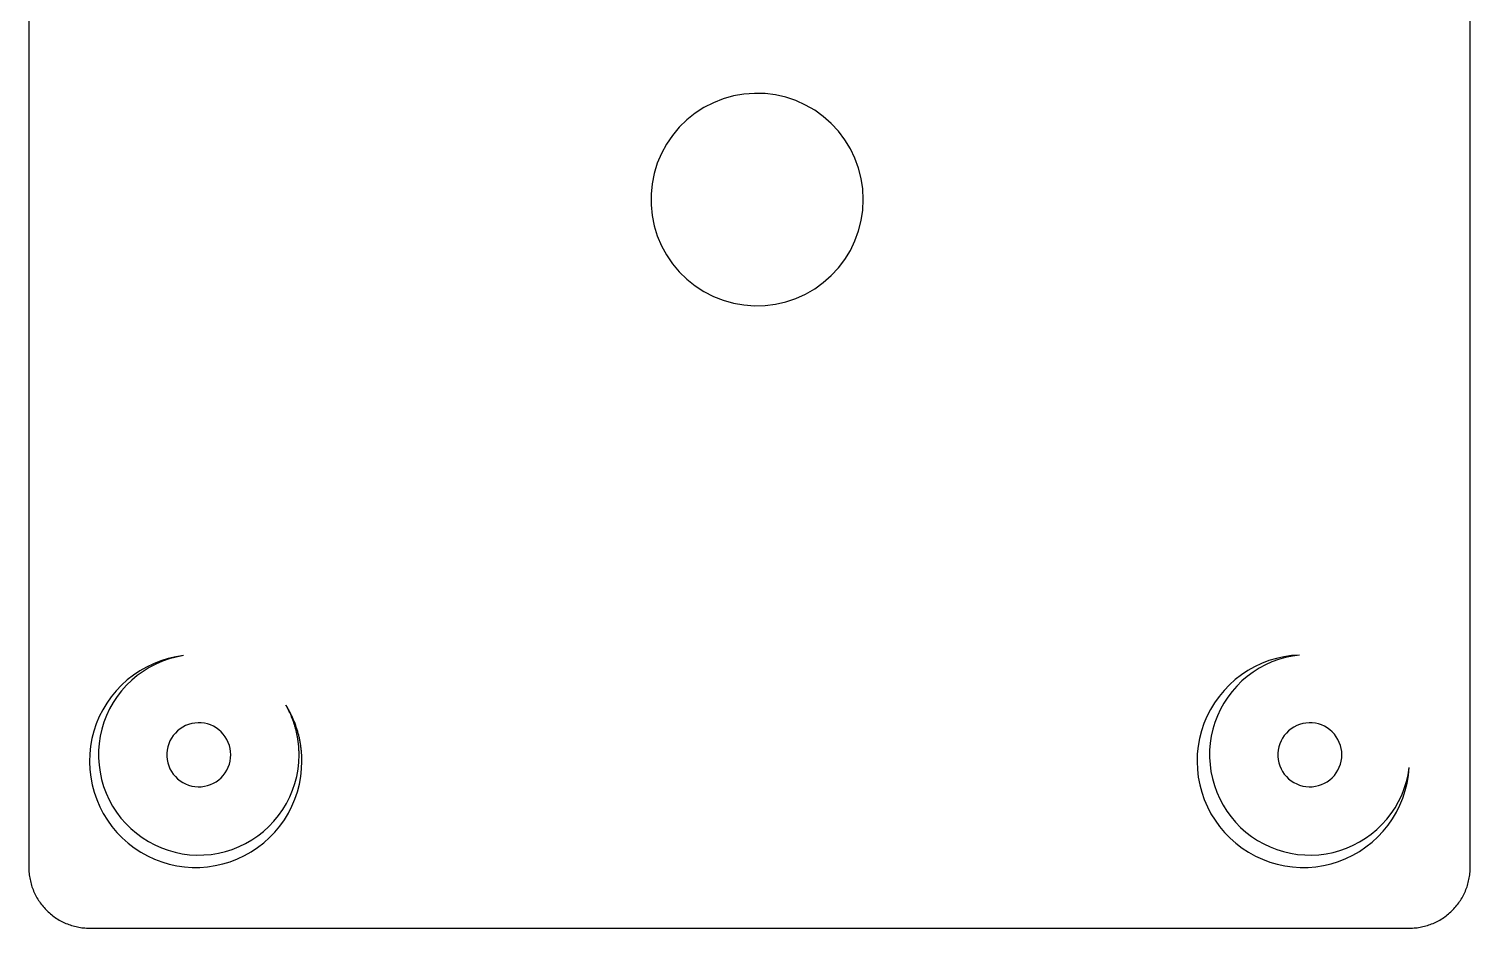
# Model space of a CAD drawing. Extents: x 0 to 3.3, y 0 to 1.87.
# Drawn here: x 0 to 1.5, y 0 to 0.935 of the extents above; entities that cross this region are included whole.
import ezdxf

# ---------------------------------------------------------------- set-up
doc = ezdxf.new("R2010")
doc.units = 0
doc.layers.add('TOP', color=7, linetype='CONTINUOUS')

msp = doc.modelspace()

# ---------------------------------------------------------------- linework, layer by layer
at = {"layer": 'TOP'}
for p, q in [((0, 1.452632), (0, 0.063158)), ((1.5, 0.063158), (1.5, 1.452632)), ((0.712437, 0.85864), (0.702632, 0.853613)), ((0.722694, 0.862666), (0.712437, 0.85864)), ((0.7333, 0.86565), (0.722694, 0.862666)), ((0.744151, 0.867563), (0.7333, 0.86565)), ((0.755139, 0.868387), (0.744151, 0.867563)), ((0.766154, 0.868112), (0.755139, 0.868387)), ((0.777087, 0.866742), (0.766154, 0.868112)), ((0.78783, 0.86429), (0.777087, 0.866742)), ((0.798275, 0.860781), (0.78783, 0.86429)), ((0.808318, 0.856249), (0.798275, 0.860781)), ((0.81786, 0.85074), (0.808318, 0.856249)), ((0.684761, 0.840765), (0.676873, 0.833072)), ((0.693376, 0.847635), (0.684761, 0.840765)), ((0.702632, 0.853613), (0.693376, 0.847635)), ((0.826807, 0.844308), (0.81786, 0.85074)), ((0.835068, 0.837017), (0.826807, 0.844308)), ((0.676873, 0.833072), (0.669791, 0.824631)), ((0.842563, 0.82894), (0.835068, 0.837017)), ((0.849216, 0.820156), (0.842563, 0.82894)), ((0.663584, 0.815527), (0.658314, 0.80585)), ((0.669791, 0.824631), (0.663584, 0.815527)), ((0.854961, 0.810754), (0.849216, 0.820156)), ((0.859742, 0.800827), (0.854961, 0.810754)), ((0.654034, 0.795697), (0.650786, 0.785168)), ((0.658314, 0.80585), (0.654034, 0.795697)), ((0.863511, 0.790473), (0.859742, 0.800827)), ((0.650786, 0.785168), (0.648603, 0.774368)), ((0.86623, 0.779795), (0.863511, 0.790473)), ((0.648603, 0.774368), (0.647506, 0.763404)), ((0.867872, 0.7689), (0.86623, 0.779795)), ((0.868421, 0.757895), (0.867872, 0.7689)), ((0.647506, 0.763404), (0.647506, 0.752385)), ((0.647506, 0.752385), (0.648603, 0.741422)), ((0.867872, 0.74689), (0.868421, 0.757895)), ((0.648603, 0.741422), (0.650786, 0.730622)), ((0.863511, 0.725317), (0.86623, 0.735994)), ((0.86623, 0.735994), (0.867872, 0.74689)), ((0.650786, 0.730622), (0.654034, 0.720093)), ((0.654034, 0.720093), (0.658314, 0.709939)), ((0.859742, 0.714962), (0.863511, 0.725317)), ((0.658314, 0.709939), (0.663584, 0.700262)), ((0.849216, 0.695633), (0.854961, 0.705035)), ((0.854961, 0.705035), (0.859742, 0.714962)), ((0.663584, 0.700262), (0.669791, 0.691158)), ((0.669791, 0.691158), (0.676873, 0.682718)), ((0.842563, 0.68685), (0.849216, 0.695633)), ((0.676873, 0.682718), (0.684761, 0.675024)), ((0.684761, 0.675024), (0.693376, 0.668154)), ((0.826807, 0.671482), (0.835068, 0.678773)), ((0.835068, 0.678773), (0.842563, 0.68685)), ((0.693376, 0.668154), (0.702632, 0.662176)), ((0.702632, 0.662176), (0.712437, 0.657149)), ((0.808318, 0.65954), (0.81786, 0.66505)), ((0.81786, 0.66505), (0.826807, 0.671482)), ((0.712437, 0.657149), (0.722694, 0.653124)), ((0.722694, 0.653124), (0.7333, 0.65014)), ((0.7333, 0.65014), (0.744151, 0.648226)), ((0.744151, 0.648226), (0.755139, 0.647403)), ((0.755139, 0.647403), (0.766154, 0.647677)), ((0.766154, 0.647677), (0.777087, 0.649048)), ((0.777087, 0.649048), (0.78783, 0.651499)), ((0.78783, 0.651499), (0.798275, 0.655009)), ((0.798275, 0.655009), (0.808318, 0.65954)), ((0.122516, 0.271653), (0.115511, 0.267663)), ((0.125376, 0.271103), (0.118951, 0.267141)), ((0.129792, 0.275122), (0.122516, 0.271653)), ((0.132071, 0.274589), (0.125376, 0.271103)), ((0.137302, 0.278051), (0.129792, 0.275122)), ((0.139001, 0.277582), (0.132071, 0.274589)), ((0.145006, 0.280425), (0.137302, 0.278051)), ((0.146128, 0.280067), (0.139001, 0.277582)), ((0.152862, 0.282231), (0.145006, 0.280425)), ((0.153417, 0.28203), (0.146128, 0.280067)), ((0.160829, 0.28346), (0.152862, 0.282231)), ((0.160829, 0.28346), (0.153417, 0.28203)), ((1.275662, 0.27192), (1.268608, 0.267949)), ((1.280301, 0.270338), (1.274042, 0.266357)), ((1.282987, 0.275363), (1.275662, 0.27192)), ((1.286828, 0.273864), (1.280301, 0.270338)), ((1.290545, 0.278262), (1.282987, 0.275363)), ((1.293589, 0.276918), (1.286828, 0.273864)), ((1.298294, 0.280599), (1.290545, 0.278262)), ((1.300549, 0.279484), (1.293589, 0.276918)), ((1.306194, 0.282363), (1.298294, 0.280599)), ((1.307675, 0.281549), (1.300549, 0.279484)), ((1.314202, 0.283545), (1.306194, 0.282363)), ((1.314929, 0.283102), (1.307675, 0.281549)), ((1.322275, 0.284137), (1.314202, 0.283545)), ((1.322275, 0.284137), (1.314929, 0.283102)), ((0.102467, 0.258207), (0.096496, 0.252792)), ((0.107041, 0.25788), (0.101619, 0.252628)), ((0.108817, 0.263173), (0.102467, 0.258207)), ((0.112828, 0.262726), (0.107041, 0.25788)), ((0.115511, 0.267663), (0.108817, 0.263173)), ((0.118951, 0.267141), (0.112828, 0.262726)), ((1.255465, 0.258515), (1.249447, 0.253102)), ((1.261864, 0.263473), (1.255465, 0.258515)), ((1.262449, 0.257113), (1.257174, 0.251897)), ((1.268608, 0.267949), (1.261864, 0.263473)), ((1.268081, 0.261941), (1.262449, 0.257113)), ((1.274042, 0.266357), (1.268081, 0.261941)), ((0.085815, 0.240729), (0.081162, 0.234147)), ((0.090935, 0.246955), (0.085815, 0.240729)), ((0.091983, 0.241019), (0.08782, 0.234723)), ((0.096496, 0.252792), (0.090935, 0.246955)), ((0.096591, 0.246998), (0.091983, 0.241019)), ((0.101619, 0.252628), (0.096591, 0.246998)), ((1.238677, 0.24103), (1.233983, 0.234436)), ((1.243841, 0.247264), (1.238677, 0.24103)), ((1.2478, 0.240408), (1.243749, 0.234193)), ((1.249447, 0.253102), (1.243841, 0.247264)), ((1.252282, 0.246319), (1.2478, 0.240408)), ((1.257174, 0.251897), (1.252282, 0.246319)), ((0.077001, 0.227243), (0.073355, 0.220053)), ((0.081162, 0.234147), (0.077001, 0.227243)), ((0.084122, 0.228142), (0.08091, 0.221312)), ((0.08782, 0.234723), (0.084122, 0.228142)), ((0.26794, 0.231344), (0.267517, 0.232092)), ((0.26803, 0.23126), (0.267517, 0.232092)), ((0.268357, 0.230592), (0.26794, 0.231344)), ((0.268535, 0.230424), (0.26803, 0.23126)), ((0.268768, 0.229837), (0.268357, 0.230592)), ((0.269033, 0.229584), (0.268535, 0.230424)), ((0.269172, 0.229079), (0.268768, 0.229837)), ((0.269523, 0.228739), (0.269033, 0.229584)), ((0.26957, 0.228317), (0.269172, 0.229079)), ((0.270006, 0.22789), (0.269523, 0.228739)), ((0.269962, 0.227553), (0.26957, 0.228317)), ((0.270348, 0.226785), (0.269962, 0.227553)), ((0.270481, 0.227036), (0.270006, 0.22789)), ((0.270727, 0.226013), (0.270348, 0.226785)), ((0.270949, 0.226179), (0.270481, 0.227036)), ((0.2711, 0.225239), (0.270727, 0.226013)), ((0.271409, 0.225317), (0.270949, 0.226179)), ((0.271467, 0.224462), (0.2711, 0.225239)), ((0.271861, 0.224452), (0.271409, 0.225317)), ((1.229785, 0.227515), (1.226104, 0.220306)), ((1.233983, 0.234436), (1.229785, 0.227515)), ((1.240149, 0.227707), (1.237019, 0.220981)), ((1.243749, 0.234193), (1.240149, 0.227707)), ((0.070242, 0.212618), (0.06768, 0.204975)), ((0.073355, 0.220053), (0.070242, 0.212618)), ((0.0782, 0.214267), (0.076006, 0.207044)), ((0.08091, 0.221312), (0.0782, 0.214267)), ((0.163193, 0.210704), (0.160238, 0.209189)), ((0.166284, 0.211917), (0.163193, 0.210704)), ((0.16948, 0.212816), (0.166284, 0.211917)), ((0.17275, 0.213393), (0.16948, 0.212816)), ((0.176061, 0.213641), (0.17275, 0.213393)), ((0.17938, 0.213558), (0.176061, 0.213641)), ((0.182675, 0.213145), (0.17938, 0.213558)), ((0.185912, 0.212406), (0.182675, 0.213145)), ((0.189059, 0.211349), (0.185912, 0.212406)), ((0.192086, 0.209983), (0.189059, 0.211349)), ((0.271827, 0.223681), (0.271467, 0.224462)), ((0.27218, 0.222898), (0.271827, 0.223681)), ((0.272306, 0.223582), (0.271861, 0.224452)), ((0.272528, 0.222112), (0.27218, 0.222898)), ((0.272743, 0.222709), (0.272306, 0.223582)), ((0.272868, 0.221323), (0.272528, 0.222112)), ((0.273173, 0.221831), (0.272743, 0.222709)), ((0.273202, 0.220531), (0.272868, 0.221323)), ((0.273594, 0.22095), (0.273173, 0.221831)), ((0.27353, 0.219737), (0.273202, 0.220531)), ((0.273851, 0.21894), (0.27353, 0.219737)), ((0.274008, 0.220065), (0.273594, 0.22095)), ((0.274166, 0.21814), (0.273851, 0.21894)), ((0.274414, 0.219177), (0.274008, 0.220065)), ((0.274474, 0.217337), (0.274166, 0.21814)), ((0.274812, 0.218285), (0.274414, 0.219177)), ((0.274775, 0.216533), (0.274474, 0.217337)), ((0.27507, 0.215725), (0.274775, 0.216533)), ((0.275202, 0.217389), (0.274812, 0.218285)), ((0.275358, 0.214916), (0.27507, 0.215725)), ((0.275585, 0.21649), (0.275202, 0.217389)), ((0.275639, 0.214104), (0.275358, 0.214916)), ((0.275959, 0.215588), (0.275585, 0.21649)), ((0.275914, 0.213289), (0.275639, 0.214104)), ((0.276182, 0.212473), (0.275914, 0.213289)), ((0.276325, 0.214683), (0.275959, 0.215588)), ((0.276443, 0.211654), (0.276182, 0.212473)), ((0.276684, 0.213774), (0.276325, 0.214683)), ((0.276697, 0.210833), (0.276443, 0.211654)), ((0.277034, 0.212862), (0.276684, 0.213774)), ((0.276945, 0.21001), (0.276697, 0.210833)), ((0.277186, 0.209185), (0.276945, 0.21001)), ((0.277376, 0.211947), (0.277034, 0.212862)), ((0.27771, 0.211029), (0.277376, 0.211947)), ((0.278036, 0.210109), (0.27771, 0.211029)), ((0.278354, 0.209185), (0.278036, 0.210109)), ((1.22296, 0.212847), (1.220371, 0.205178)), ((1.226104, 0.220306), (1.22296, 0.212847)), ((1.234375, 0.21405), (1.232231, 0.206948)), ((1.237019, 0.220981), (1.234375, 0.21405)), ((1.319443, 0.210704), (1.316488, 0.209189)), ((1.322534, 0.211917), (1.319443, 0.210704)), ((1.32573, 0.212816), (1.322534, 0.211917)), ((1.329, 0.213393), (1.32573, 0.212816)), ((1.332311, 0.213641), (1.329, 0.213393)), ((1.33563, 0.213558), (1.332311, 0.213641)), ((1.338925, 0.213145), (1.33563, 0.213558)), ((1.342162, 0.212406), (1.338925, 0.213145)), ((1.345309, 0.211349), (1.342162, 0.212406)), ((1.348336, 0.209983), (1.345309, 0.211349)), ((0.065681, 0.197165), (0.064257, 0.189231)), ((0.06768, 0.204975), (0.065681, 0.197165)), ((0.07434, 0.199682), (0.073211, 0.192218)), ((0.076006, 0.207044), (0.07434, 0.199682)), ((0.148472, 0.197712), (0.146884, 0.194796)), ((0.150342, 0.200456), (0.148472, 0.197712)), ((0.152476, 0.202999), (0.150342, 0.200456)), ((0.154853, 0.205318), (0.152476, 0.202999)), ((0.157449, 0.207388), (0.154853, 0.205318)), ((0.160238, 0.209189), (0.157449, 0.207388)), ((0.194961, 0.208323), (0.192086, 0.209983)), ((0.197657, 0.206385), (0.194961, 0.208323)), ((0.200147, 0.204188), (0.197657, 0.206385)), ((0.202405, 0.201754), (0.200147, 0.204188)), ((0.20441, 0.199107), (0.202405, 0.201754)), ((0.206141, 0.196274), (0.20441, 0.199107)), ((0.207582, 0.193283), (0.206141, 0.196274)), ((0.27742, 0.208358), (0.277186, 0.209185)), ((0.277647, 0.207529), (0.27742, 0.208358)), ((0.277868, 0.206699), (0.277647, 0.207529)), ((0.278081, 0.205866), (0.277868, 0.206699)), ((0.278288, 0.205032), (0.278081, 0.205866)), ((0.278488, 0.204196), (0.278288, 0.205032)), ((0.278664, 0.208259), (0.278354, 0.209185)), ((0.278681, 0.203359), (0.278488, 0.204196)), ((0.278965, 0.20733), (0.278664, 0.208259)), ((0.278867, 0.20252), (0.278681, 0.203359)), ((0.279046, 0.201679), (0.278867, 0.20252)), ((0.279258, 0.206398), (0.278965, 0.20733)), ((0.279218, 0.200837), (0.279046, 0.201679)), ((0.279384, 0.199994), (0.279218, 0.200837)), ((0.279543, 0.205463), (0.279258, 0.206398)), ((0.279542, 0.199149), (0.279384, 0.199994)), ((0.279693, 0.198303), (0.279542, 0.199149)), ((0.27982, 0.204527), (0.279543, 0.205463)), ((0.279838, 0.197456), (0.279693, 0.198303)), ((0.280088, 0.203588), (0.27982, 0.204527)), ((0.279975, 0.196608), (0.279838, 0.197456)), ((0.280106, 0.195758), (0.279975, 0.196608)), ((0.280349, 0.202646), (0.280088, 0.203588)), ((0.280229, 0.194908), (0.280106, 0.195758)), ((0.2806, 0.201702), (0.280349, 0.202646)), ((0.280844, 0.200756), (0.2806, 0.201702)), ((0.281079, 0.199808), (0.280844, 0.200756)), ((0.281306, 0.198858), (0.281079, 0.199808)), ((0.281524, 0.197906), (0.281306, 0.198858)), ((0.281734, 0.196952), (0.281524, 0.197906)), ((0.281935, 0.195996), (0.281734, 0.196952)), ((0.282128, 0.195039), (0.281935, 0.195996)), ((0.282312, 0.194079), (0.282128, 0.195039)), ((1.218351, 0.19734), (1.216909, 0.189375)), ((1.220371, 0.205178), (1.218351, 0.19734)), ((1.230596, 0.199712), (1.229479, 0.192378)), ((1.232231, 0.206948), (1.230596, 0.199712)), ((1.304722, 0.197712), (1.303134, 0.194796)), ((1.306592, 0.200456), (1.304722, 0.197712)), ((1.308726, 0.202999), (1.306592, 0.200456)), ((1.311103, 0.205318), (1.308726, 0.202999)), ((1.313699, 0.207388), (1.311103, 0.205318)), ((1.316488, 0.209189), (1.313699, 0.207388)), ((1.351211, 0.208323), (1.348336, 0.209983)), ((1.353907, 0.206385), (1.351211, 0.208323)), ((1.356397, 0.204188), (1.353907, 0.206385)), ((1.358655, 0.201754), (1.356397, 0.204188)), ((1.36066, 0.199107), (1.358655, 0.201754)), ((1.362391, 0.196274), (1.36066, 0.199107)), ((1.363832, 0.193283), (1.362391, 0.196274)), ((0.063415, 0.181214), (0.063159, 0.173157)), ((0.064257, 0.189231), (0.063415, 0.181214)), ((0.072623, 0.184693), (0.072582, 0.177145)), ((0.073211, 0.192218), (0.072623, 0.184693)), ((0.143958, 0.185309), (0.143627, 0.182006)), ((0.143627, 0.182006), (0.143627, 0.178685)), ((0.144615, 0.188564), (0.143958, 0.185309)), ((0.145594, 0.191737), (0.144615, 0.188564)), ((0.146884, 0.194796), (0.145594, 0.191737)), ((0.208718, 0.190162), (0.207582, 0.193283)), ((0.209537, 0.186945), (0.208718, 0.190162)), ((0.210032, 0.183662), (0.209537, 0.186945)), ((0.210197, 0.180345), (0.210032, 0.183662)), ((0.210032, 0.177029), (0.210197, 0.180345)), ((0.280345, 0.194056), (0.280229, 0.194908)), ((0.280455, 0.193204), (0.280345, 0.194056)), ((0.280557, 0.192351), (0.280455, 0.193204)), ((0.280653, 0.191496), (0.280557, 0.192351)), ((0.280741, 0.190642), (0.280653, 0.191496)), ((0.280822, 0.189786), (0.280741, 0.190642)), ((0.280896, 0.18893), (0.280822, 0.189786)), ((0.280963, 0.188073), (0.280896, 0.18893)), ((0.281024, 0.187216), (0.280963, 0.188073)), ((0.280977, 0.172802), (0.28125, 0.180345)), ((0.281077, 0.186358), (0.281024, 0.187216)), ((0.281123, 0.1855), (0.281077, 0.186358)), ((0.281162, 0.184641), (0.281123, 0.1855)), ((0.281193, 0.183782), (0.281162, 0.184641)), ((0.281218, 0.182923), (0.281193, 0.183782)), ((0.281236, 0.182064), (0.281218, 0.182923)), ((0.281246, 0.181205), (0.281236, 0.182064)), ((0.28125, 0.180345), (0.281246, 0.181205)), ((0.282488, 0.193119), (0.282312, 0.194079)), ((0.282656, 0.192156), (0.282488, 0.193119)), ((0.282815, 0.191192), (0.282656, 0.192156)), ((0.282965, 0.190227), (0.282815, 0.191192)), ((0.283107, 0.189261), (0.282965, 0.190227)), ((0.283241, 0.188293), (0.283107, 0.189261)), ((0.283366, 0.187324), (0.283241, 0.188293)), ((0.283482, 0.186355), (0.283366, 0.187324)), ((0.28359, 0.185384), (0.283482, 0.186355)), ((0.283689, 0.184412), (0.28359, 0.185384)), ((0.283779, 0.183439), (0.283689, 0.184412)), ((0.283861, 0.182466), (0.283779, 0.183439)), ((0.283934, 0.181492), (0.283861, 0.182466)), ((0.283999, 0.180517), (0.283934, 0.181492)), ((0.284055, 0.179542), (0.283999, 0.180517)), ((1.216054, 0.181326), (1.21579, 0.173235)), ((1.216909, 0.189375), (1.216054, 0.181326)), ((1.228886, 0.184983), (1.22882, 0.177565)), ((1.229479, 0.192378), (1.228886, 0.184983)), ((1.300208, 0.185309), (1.299877, 0.182006)), ((1.299877, 0.182006), (1.299877, 0.178685)), ((1.300865, 0.188564), (1.300208, 0.185309)), ((1.301844, 0.191737), (1.300865, 0.188564)), ((1.303134, 0.194796), (1.301844, 0.191737)), ((1.364968, 0.190162), (1.363832, 0.193283)), ((1.365787, 0.186945), (1.364968, 0.190162)), ((1.366282, 0.183662), (1.365787, 0.186945)), ((1.366447, 0.180345), (1.366282, 0.183662)), ((1.366282, 0.177029), (1.366447, 0.180345)), ((0.063159, 0.173157), (0.063492, 0.165103)), ((0.063492, 0.165103), (0.06441, 0.157095)), ((0.072582, 0.177145), (0.073086, 0.169613)), ((0.073086, 0.169613), (0.074134, 0.162138)), ((0.143627, 0.178685), (0.143958, 0.175381)), ((0.143958, 0.175381), (0.144615, 0.172127)), ((0.144615, 0.172127), (0.145594, 0.168954)), ((0.145594, 0.168954), (0.146884, 0.165894)), ((0.146884, 0.165894), (0.148472, 0.162979)), ((0.206141, 0.164417), (0.207582, 0.167408)), ((0.207582, 0.167408), (0.208718, 0.170528)), ((0.208718, 0.170528), (0.209537, 0.173746)), ((0.209537, 0.173746), (0.210032, 0.177029)), ((0.278802, 0.157873), (0.280159, 0.165298)), ((0.280159, 0.165298), (0.280977, 0.172802)), ((0.283036, 0.157616), (0.283917, 0.165629)), ((0.283917, 0.165629), (0.284211, 0.173684)), ((0.284103, 0.178567), (0.284055, 0.179542)), ((0.284141, 0.177591), (0.284103, 0.178567)), ((0.284172, 0.176614), (0.284141, 0.177591)), ((0.284193, 0.175638), (0.284172, 0.176614)), ((0.284206, 0.174661), (0.284193, 0.175638)), ((0.284211, 0.173684), (0.284206, 0.174661)), ((1.21579, 0.173235), (1.21612, 0.165148)), ((1.21612, 0.165148), (1.21704, 0.157106)), ((1.22882, 0.177565), (1.229281, 0.170161)), ((1.229281, 0.170161), (1.230267, 0.162809)), ((1.299877, 0.178685), (1.300208, 0.175381)), ((1.300208, 0.175381), (1.300865, 0.172127)), ((1.300865, 0.172127), (1.301844, 0.168954)), ((1.301844, 0.168954), (1.303134, 0.165894)), ((1.303134, 0.165894), (1.304722, 0.162979)), ((1.362391, 0.164417), (1.363832, 0.167408)), ((1.363832, 0.167408), (1.364968, 0.170528)), ((1.364968, 0.170528), (1.365787, 0.173746)), ((1.365787, 0.173746), (1.366282, 0.177029)), ((1.435424, 0.159632), (1.436637, 0.166951)), ((1.435848, 0.158895), (1.436637, 0.166951)), ((0.06441, 0.157095), (0.06591, 0.149174)), ((0.074134, 0.162138), (0.075718, 0.154758)), ((0.075718, 0.154758), (0.077833, 0.147511)), ((0.148472, 0.162979), (0.150342, 0.160235)), ((0.150342, 0.160235), (0.152476, 0.157692)), ((0.152476, 0.157692), (0.154853, 0.155373)), ((0.154853, 0.155373), (0.157449, 0.153303)), ((0.157449, 0.153303), (0.160238, 0.151502)), ((0.160238, 0.151502), (0.163193, 0.149987)), ((0.189059, 0.149342), (0.192086, 0.150707)), ((0.192086, 0.150707), (0.194961, 0.152368)), ((0.194961, 0.152368), (0.197657, 0.154306)), ((0.197657, 0.154306), (0.200147, 0.156503)), ((0.200147, 0.156503), (0.202405, 0.158937)), ((0.202405, 0.158937), (0.20441, 0.161584)), ((0.20441, 0.161584), (0.206141, 0.164417)), ((0.274496, 0.143413), (0.276911, 0.150565)), ((0.276911, 0.150565), (0.278802, 0.157873)), ((0.281574, 0.149688), (0.283036, 0.157616)), ((1.21704, 0.157106), (1.218546, 0.149153)), ((1.230267, 0.162809), (1.231773, 0.155545)), ((1.231773, 0.155545), (1.233791, 0.148406)), ((1.304722, 0.162979), (1.306592, 0.160235)), ((1.306592, 0.160235), (1.308726, 0.157692)), ((1.308726, 0.157692), (1.311103, 0.155373)), ((1.311103, 0.155373), (1.313699, 0.153303)), ((1.313699, 0.153303), (1.316488, 0.151502)), ((1.316488, 0.151502), (1.319443, 0.149987)), ((1.345309, 0.149342), (1.348336, 0.150707)), ((1.348336, 0.150707), (1.351211, 0.152368)), ((1.351211, 0.152368), (1.353907, 0.154306)), ((1.353907, 0.154306), (1.356397, 0.156503)), ((1.356397, 0.156503), (1.358655, 0.158937)), ((1.358655, 0.158937), (1.36066, 0.161584)), ((1.36066, 0.161584), (1.362391, 0.164417)), ((1.431456, 0.145345), (1.433694, 0.152418)), ((1.432516, 0.143064), (1.434472, 0.150918)), ((1.433694, 0.152418), (1.435424, 0.159632)), ((1.434472, 0.150918), (1.435848, 0.158895)), ((0.06591, 0.149174), (0.067983, 0.141384)), ((0.067983, 0.141384), (0.070618, 0.133766)), ((0.077833, 0.147511), (0.080465, 0.140437)), ((0.080465, 0.140437), (0.083602, 0.133571)), ((0.163193, 0.149987), (0.166284, 0.148774)), ((0.166284, 0.148774), (0.16948, 0.147875)), ((0.16948, 0.147875), (0.17275, 0.147298)), ((0.17275, 0.147298), (0.176061, 0.14705)), ((0.176061, 0.14705), (0.17938, 0.147133)), ((0.17938, 0.147133), (0.182675, 0.147545)), ((0.182675, 0.147545), (0.185912, 0.148284)), ((0.185912, 0.148284), (0.189059, 0.149342)), ((0.268151, 0.129726), (0.271571, 0.136455)), ((0.271571, 0.136455), (0.274496, 0.143413)), ((0.276939, 0.134258), (0.279538, 0.141889)), ((0.279538, 0.141889), (0.281574, 0.149688)), ((1.218546, 0.149153), (1.220631, 0.141331)), ((1.220631, 0.141331), (1.223282, 0.133683)), ((1.233791, 0.148406), (1.236311, 0.141429)), ((1.236311, 0.141429), (1.23932, 0.134648)), ((1.319443, 0.149987), (1.322534, 0.148774)), ((1.322534, 0.148774), (1.32573, 0.147875)), ((1.32573, 0.147875), (1.329, 0.147298)), ((1.329, 0.147298), (1.332311, 0.14705)), ((1.332311, 0.14705), (1.33563, 0.147133)), ((1.33563, 0.147133), (1.338925, 0.147545)), ((1.338925, 0.147545), (1.342162, 0.148284)), ((1.342162, 0.148284), (1.345309, 0.149342)), ((1.425503, 0.131765), (1.428721, 0.138449)), ((1.426908, 0.127889), (1.42999, 0.135373)), ((1.428721, 0.138449), (1.431456, 0.145345)), ((1.42999, 0.135373), (1.432516, 0.143064)), ((0.070618, 0.133766), (0.073802, 0.12636)), ((0.073802, 0.12636), (0.077516, 0.119206)), ((0.083602, 0.133571), (0.087227, 0.12695)), ((0.087227, 0.12695), (0.091321, 0.120609)), ((0.091321, 0.120609), (0.095863, 0.11458)), ((0.259899, 0.117096), (0.264253, 0.123261)), ((0.264253, 0.123261), (0.268151, 0.129726)), ((0.270111, 0.119665), (0.273791, 0.126837)), ((0.273791, 0.126837), (0.276939, 0.134258)), ((1.223282, 0.133683), (1.226486, 0.12625)), ((1.226486, 0.12625), (1.230225, 0.119071)), ((1.23932, 0.134648), (1.242804, 0.128098)), ((1.242804, 0.128098), (1.246743, 0.121813)), ((1.246743, 0.121813), (1.25112, 0.115823)), ((1.417686, 0.119166), (1.421819, 0.125327)), ((1.419145, 0.113695), (1.423287, 0.120649)), ((1.421819, 0.125327), (1.425503, 0.131765)), ((1.423287, 0.120649), (1.426908, 0.127889)), ((0.077516, 0.119206), (0.081743, 0.112342)), ((0.081743, 0.112342), (0.086458, 0.105804)), ((0.086458, 0.105804), (0.091638, 0.099627)), ((0.095863, 0.11458), (0.100829, 0.108895)), ((0.100829, 0.108895), (0.106193, 0.103584)), ((0.244331, 0.100705), (0.249911, 0.105788)), ((0.249911, 0.105788), (0.25511, 0.111261)), ((0.25511, 0.111261), (0.259899, 0.117096)), ((0.256083, 0.100019), (0.261233, 0.106221)), ((0.261233, 0.106221), (0.265917, 0.112781)), ((0.265917, 0.112781), (0.270111, 0.119665)), ((1.230225, 0.119071), (1.23448, 0.112185)), ((1.23448, 0.112185), (1.239227, 0.105629)), ((1.239227, 0.105629), (1.244441, 0.099437)), ((1.25112, 0.115823), (1.255911, 0.110159)), ((1.255911, 0.110159), (1.261092, 0.10485)), ((1.402819, 0.102655), (1.408162, 0.107801)), ((1.408162, 0.107801), (1.413126, 0.113314)), ((1.409394, 0.100786), (1.414506, 0.107062)), ((1.413126, 0.113314), (1.417686, 0.119166)), ((1.414506, 0.107062), (1.419145, 0.113695)), ((0.091638, 0.099627), (0.097254, 0.093844)), ((0.097254, 0.093844), (0.103276, 0.088486)), ((0.106193, 0.103584), (0.111926, 0.098674)), ((0.111926, 0.098674), (0.118, 0.094192)), ((0.118, 0.094192), (0.124381, 0.09016)), ((0.124381, 0.09016), (0.131038, 0.0866)), ((0.225599, 0.088051), (0.232143, 0.091813)), ((0.232143, 0.091813), (0.238398, 0.096038)), ((0.238398, 0.096038), (0.244331, 0.100705)), ((0.244498, 0.088823), (0.250495, 0.09421)), ((0.250495, 0.09421), (0.256083, 0.100019)), ((1.244441, 0.099437), (1.250094, 0.093644)), ((1.250094, 0.093644), (1.256157, 0.088281)), ((1.261092, 0.10485), (1.266638, 0.099922)), ((1.266638, 0.099922), (1.272519, 0.095401)), ((1.272519, 0.095401), (1.278707, 0.091308)), ((1.278707, 0.091308), (1.28517, 0.087666)), ((1.384794, 0.089666), (1.391105, 0.093564)), ((1.391105, 0.093564), (1.397124, 0.097902)), ((1.397124, 0.097902), (1.402819, 0.102655)), ((1.397862, 0.089439), (1.403836, 0.094901)), ((1.403836, 0.094901), (1.409394, 0.100786)), ((0.103276, 0.088486), (0.109673, 0.083581)), ((0.109673, 0.083581), (0.11641, 0.079155)), ((0.11641, 0.079155), (0.123452, 0.075232)), ((0.123452, 0.075232), (0.130762, 0.071833)), ((0.131038, 0.0866), (0.137934, 0.083531)), ((0.137934, 0.083531), (0.145034, 0.080968)), ((0.145034, 0.080968), (0.1523, 0.078926)), ((0.1523, 0.078926), (0.159696, 0.077413)), ((0.159696, 0.077413), (0.167181, 0.07644)), ((0.167181, 0.07644), (0.174717, 0.076009)), ((0.174717, 0.076009), (0.182265, 0.076125)), ((0.182265, 0.076125), (0.189784, 0.076786)), ((0.189784, 0.076786), (0.197236, 0.077989)), ((0.197236, 0.077989), (0.204581, 0.079727)), ((0.204581, 0.079727), (0.211782, 0.081992)), ((0.211782, 0.081992), (0.2188, 0.084772)), ((0.217092, 0.072039), (0.224385, 0.075473)), ((0.2188, 0.084772), (0.225599, 0.088051)), ((0.224385, 0.075473), (0.231408, 0.079429)), ((0.231408, 0.079429), (0.238124, 0.083887)), ((0.238124, 0.083887), (0.244498, 0.088823)), ((1.256157, 0.088281), (1.262595, 0.083375)), ((1.262595, 0.083375), (1.269375, 0.078954)), ((1.269375, 0.078954), (1.276461, 0.075041)), ((1.276461, 0.075041), (1.283814, 0.071656)), ((1.28517, 0.087666), (1.291875, 0.084493)), ((1.291875, 0.084493), (1.298789, 0.081803)), ((1.298789, 0.081803), (1.305876, 0.079612)), ((1.305876, 0.079612), (1.313101, 0.077929)), ((1.313101, 0.077929), (1.320427, 0.076764)), ((1.320427, 0.076764), (1.327818, 0.076123)), ((1.327818, 0.076123), (1.335236, 0.076008)), ((1.335236, 0.076008), (1.342643, 0.07642)), ((1.342643, 0.07642), (1.350002, 0.077358)), ((1.350002, 0.077358), (1.357275, 0.078816)), ((1.357275, 0.078816), (1.364427, 0.080787)), ((1.364427, 0.080787), (1.371421, 0.083261)), ((1.37048, 0.072365), (1.377777, 0.075869)), ((1.371421, 0.083261), (1.378221, 0.086226)), ((1.377777, 0.075869), (1.384798, 0.079897)), ((1.378221, 0.086226), (1.384794, 0.089666)), ((1.384798, 0.079897), (1.391505, 0.084429)), ((1.391505, 0.084429), (1.397862, 0.089439)), ((0, 0.063158), (0.00002, 0.061583)), ((0.00002, 0.061583), (0.000079, 0.06001)), ((0.000079, 0.06001), (0.000177, 0.058438)), ((0.130762, 0.071833), (0.138299, 0.068975)), ((0.138299, 0.068975), (0.146025, 0.066675)), ((0.146025, 0.066675), (0.153898, 0.064943)), ((0.153898, 0.064943), (0.161876, 0.06379)), ((0.161876, 0.06379), (0.169917, 0.063222)), ((0.169917, 0.063222), (0.177978, 0.063241)), ((0.177978, 0.063241), (0.186016, 0.063848)), ((0.186016, 0.063848), (0.193989, 0.065039)), ((0.193989, 0.065039), (0.201853, 0.066808)), ((0.201853, 0.066808), (0.209568, 0.069145)), ((0.209568, 0.069145), (0.217092, 0.072039)), ((1.283814, 0.071656), (1.291395, 0.068819)), ((1.291395, 0.068819), (1.299163, 0.066545)), ((1.299163, 0.066545), (1.307077, 0.064845)), ((1.307077, 0.064845), (1.315094, 0.063729)), ((1.315094, 0.063729), (1.323172, 0.063203)), ((1.323172, 0.063203), (1.331266, 0.063269)), ((1.331266, 0.063269), (1.339334, 0.063927)), ((1.339334, 0.063927), (1.347331, 0.065174)), ((1.347331, 0.065174), (1.355216, 0.067003)), ((1.355216, 0.067003), (1.362946, 0.069404)), ((1.362946, 0.069404), (1.37048, 0.072365)), ((1.499823, 0.058438), (1.499921, 0.06001)), ((1.499921, 0.06001), (1.49998, 0.061583)), ((1.49998, 0.061583), (1.5, 0.063158)), ((0.000177, 0.058438), (0.000314, 0.056869)), ((0.000314, 0.056869), (0.00049, 0.055305)), ((0.00049, 0.055305), (0.000705, 0.053745)), ((0.000705, 0.053745), (0.00096, 0.052191)), ((0.00096, 0.052191), (0.001252, 0.050643)), ((0.001252, 0.050643), (0.001584, 0.049104)), ((0.001584, 0.049104), (0.001953, 0.047573)), ((0.001953, 0.047573), (0.002361, 0.046052)), ((0.002361, 0.046052), (0.002806, 0.044542)), ((1.497194, 0.044542), (1.497639, 0.046052)), ((1.497639, 0.046052), (1.498047, 0.047573)), ((1.498047, 0.047573), (1.498416, 0.049104)), ((1.498416, 0.049104), (1.498748, 0.050643)), ((1.498748, 0.050643), (1.49904, 0.052191)), ((1.49904, 0.052191), (1.499295, 0.053745)), ((1.499295, 0.053745), (1.49951, 0.055305)), ((1.49951, 0.055305), (1.499686, 0.056869)), ((1.499686, 0.056869), (1.499823, 0.058438)), ((0.002806, 0.044542), (0.003289, 0.043043)), ((0.003289, 0.043043), (0.003809, 0.041557)), ((0.003809, 0.041557), (0.004366, 0.040084)), ((0.004366, 0.040084), (0.004959, 0.038625)), ((0.004959, 0.038625), (0.005589, 0.037182)), ((0.005589, 0.037182), (0.006255, 0.035755)), ((0.006255, 0.035755), (0.006955, 0.034345)), ((0.006955, 0.034345), (0.007691, 0.032952)), ((0.007691, 0.032952), (0.008462, 0.031579)), ((0.008462, 0.031579), (0.009266, 0.030225)), ((0.009266, 0.030225), (0.010104, 0.028892)), ((1.489896, 0.028892), (1.490734, 0.030225)), ((1.490734, 0.030225), (1.491538, 0.031579)), ((1.491538, 0.031579), (1.492309, 0.032952)), ((1.492309, 0.032952), (1.493045, 0.034345)), ((1.493045, 0.034345), (1.493745, 0.035755)), ((1.493745, 0.035755), (1.494411, 0.037182)), ((1.494411, 0.037182), (1.495041, 0.038625)), ((1.495041, 0.038625), (1.495634, 0.040084)), ((1.495634, 0.040084), (1.496191, 0.041557)), ((1.496191, 0.041557), (1.496711, 0.043043)), ((1.496711, 0.043043), (1.497194, 0.044542)), ((0.010104, 0.028892), (0.010974, 0.02758)), ((0.010974, 0.02758), (0.011878, 0.02629)), ((0.011878, 0.02629), (0.012813, 0.025023)), ((0.012813, 0.025023), (0.013779, 0.02378)), ((0.013779, 0.02378), (0.014776, 0.022561)), ((0.014776, 0.022561), (0.015803, 0.021367)), ((0.015803, 0.021367), (0.01686, 0.0202)), ((0.01686, 0.0202), (0.017945, 0.019059)), ((0.017945, 0.019059), (0.019059, 0.017945)), ((0.019059, 0.017945), (0.0202, 0.01686)), ((0.0202, 0.01686), (0.021367, 0.015803)), ((0.021367, 0.015803), (0.022561, 0.014776)), ((1.477439, 0.014776), (1.478633, 0.015803)), ((1.478633, 0.015803), (1.4798, 0.01686)), ((1.4798, 0.01686), (1.480941, 0.017945)), ((1.480941, 0.017945), (1.482055, 0.019059)), ((1.482055, 0.019059), (1.48314, 0.0202)), ((1.48314, 0.0202), (1.484197, 0.021367)), ((1.484197, 0.021367), (1.485224, 0.022561)), ((1.485224, 0.022561), (1.486221, 0.02378)), ((1.486221, 0.02378), (1.487187, 0.025023)), ((1.487187, 0.025023), (1.488122, 0.02629)), ((1.488122, 0.02629), (1.489026, 0.02758)), ((1.489026, 0.02758), (1.489896, 0.028892)), ((0.022561, 0.014776), (0.02378, 0.013779)), ((0.02378, 0.013779), (0.025023, 0.012813)), ((0.025023, 0.012813), (0.02629, 0.011878)), ((0.02629, 0.011878), (0.02758, 0.010974)), ((0.02758, 0.010974), (0.028892, 0.010104)), ((0.028892, 0.010104), (0.030225, 0.009266)), ((0.030225, 0.009266), (0.031579, 0.008462)), ((0.031579, 0.008462), (0.032952, 0.007691)), ((0.032952, 0.007691), (0.034345, 0.006955)), ((0.034345, 0.006955), (0.035755, 0.006255)), ((0.035755, 0.006255), (0.037182, 0.005589)), ((0.037182, 0.005589), (0.038625, 0.004959)), ((0.038625, 0.004959), (0.040084, 0.004366)), ((0.040084, 0.004366), (0.041557, 0.003809)), ((0.041557, 0.003809), (0.043043, 0.003289)), ((0.043043, 0.003289), (0.044542, 0.002806)), ((0.044542, 0.002806), (0.046052, 0.002361)), ((0.046052, 0.002361), (0.047573, 0.001953)), ((0.047573, 0.001953), (0.049104, 0.001584)), ((0.049104, 0.001584), (0.050643, 0.001252)), ((0.050643, 0.001252), (0.052191, 0.00096)), ((0.052191, 0.00096), (0.053745, 0.000705)), ((0.053745, 0.000705), (0.055305, 0.00049)), ((0.055305, 0.00049), (0.056869, 0.000314)), ((0.056869, 0.000314), (0.058438, 0.000177)), ((0.058438, 0.000177), (0.06001, 0.000079)), ((0.06001, 0.000079), (0.061583, 0.00002)), ((0.061583, 0.00002), (0.063158, 0)), ((0.063158, 0), (1.436842, 0)), ((1.436842, 0), (1.438417, 0.00002)), ((1.438417, 0.00002), (1.43999, 0.000079)), ((1.43999, 0.000079), (1.441562, 0.000177)), ((1.441562, 0.000177), (1.443131, 0.000314)), ((1.443131, 0.000314), (1.444695, 0.00049)), ((1.444695, 0.00049), (1.446255, 0.000705)), ((1.446255, 0.000705), (1.447809, 0.00096)), ((1.447809, 0.00096), (1.449357, 0.001252)), ((1.449357, 0.001252), (1.450896, 0.001584)), ((1.450896, 0.001584), (1.452427, 0.001953)), ((1.452427, 0.001953), (1.453948, 0.002361)), ((1.453948, 0.002361), (1.455458, 0.002806)), ((1.455458, 0.002806), (1.456957, 0.003289)), ((1.456957, 0.003289), (1.458443, 0.003809)), ((1.458443, 0.003809), (1.459916, 0.004366)), ((1.459916, 0.004366), (1.461375, 0.004959)), ((1.461375, 0.004959), (1.462818, 0.005589)), ((1.462818, 0.005589), (1.464245, 0.006255)), ((1.464245, 0.006255), (1.465655, 0.006955)), ((1.465655, 0.006955), (1.467048, 0.007691)), ((1.467048, 0.007691), (1.468421, 0.008462)), ((1.468421, 0.008462), (1.469775, 0.009266)), ((1.469775, 0.009266), (1.471108, 0.010104)), ((1.471108, 0.010104), (1.47242, 0.010974)), ((1.47242, 0.010974), (1.47371, 0.011878)), ((1.47371, 0.011878), (1.474977, 0.012813)), ((1.474977, 0.012813), (1.47622, 0.013779)), ((1.47622, 0.013779), (1.477439, 0.014776))]:
    msp.add_line(p, q, dxfattribs=at)

doc.saveas('drawing.dxf')
